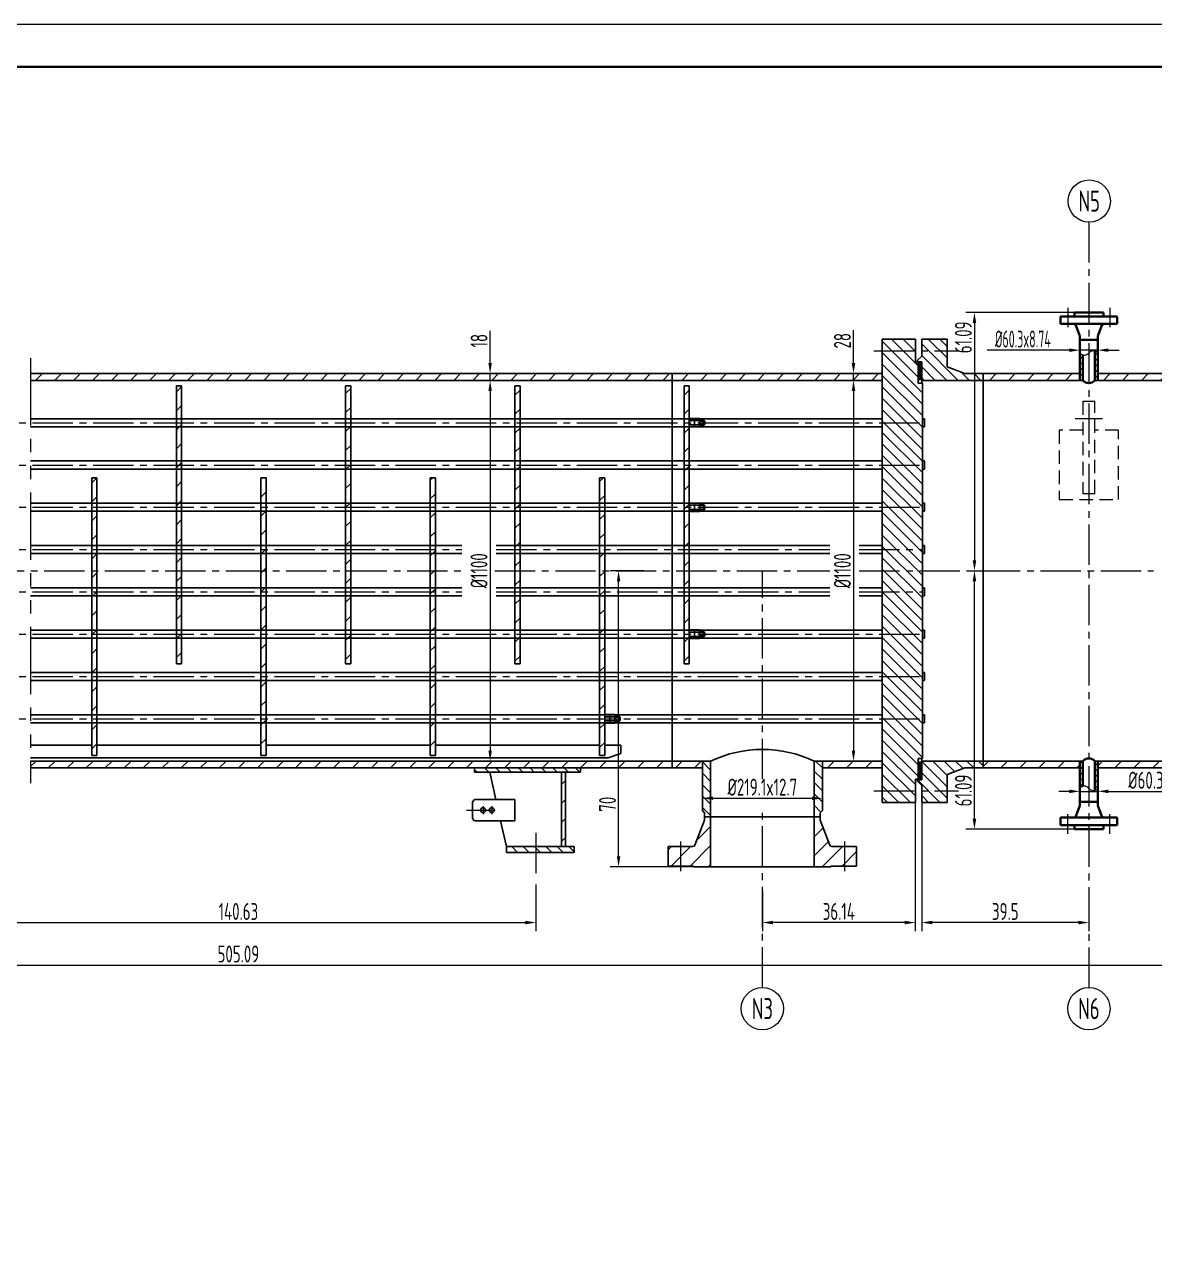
# Model space of a CAD drawing. Header units: millimetres. Extents: x 5765 to 6606, y -201 to 393.
# Drawn here: x 6054.7 to 6321.8, y 105.2 to 393.4 of the extents above; entities that cross this region are included whole.
import ezdxf
from ezdxf.enums import TextEntityAlignment as Align

# ---------------------------------------------------------------- set-up
doc = ezdxf.new("R2010")
doc.units = ezdxf.units.MM
for name, pattern in [('CENTER2', [28.575, 19.05, -3.175, 3.175, -3.175]), ('DASHED2', [9.525, 6.35, -3.175]), ('PHANTOM2', [31.75, 15.875, -3.175, 3.175, -3.175, 3.175, -3.175])]:
    doc.linetypes.add(name, pattern=pattern)
for name, color, linetype, lineweight in [('1粗实线', 7, 'Continuous', 35), ('2细实线', 3, 'Continuous', 13), ('3中心线', 1, 'CENTER2', 13), ('4虚线', 4, 'DASHED2', 13), ('5双点划线', 2, 'PHANTOM2', 13), ('6剖面线', 6, 'Continuous', 13), ('7文本', 2, 'Continuous', 13), ('8标注', 3, 'Continuous', 13), ('9图表', 4, 'Continuous', 13)]:
    doc.layers.add(name, color=color, linetype=linetype, lineweight=lineweight)
doc.styles.add('lanpec', font='bpec_e.shx', dxfattribs={"width": 0.75, "bigfont": 'hztxt.shx'})
doc.styles.add('lanpec-dim', font='bpec_e.shx', dxfattribs={"width": 0.75})
doc.dimstyles.new('lanpec', dxfattribs={"dimtxt": 4, "dimasz": 2.5, "dimexe": 2, "dimexo": 0, "dimtad": 1, "dimdsep": 46, "dimtxsty": 'lanpec-dim', "dimcen": 2.5, "dimclrd": 256, "dimclre": 256, "dimclrt": 256, "dimazin": 0, "dimtfac": 1, "dimtmove": 0, "dimatfit": 3, "dimfxl": 1, "dimlwd": -1, "dimlwe": -1, "dimarcsym": 0})
doc.dimstyles.new('lanpec$0', dxfattribs={"dimscale": 10, "dimtxt": 4, "dimasz": 2.5, "dimexe": 2, "dimexo": 0, "dimtad": 1, "dimdec": 1, "dimdsep": 46, "dimtxsty": 'lanpec-dim', "dimcen": 0.09, "dimclrd": 256, "dimclre": 256, "dimclrt": 256, "dimadec": 1, "dimazin": 0, "dimtfac": 0.707, "dimtdec": 1, "dimtmove": 0, "dimatfit": 3, "dimfxl": 1, "dimarcsym": 0})
pattern_1 = [(45, (5997.1717, 1250.3638), (-2.245064, 2.245064), [])]
pattern_2 = [(45, (6011.4717, 1250.3638), (-2.245064, 2.245064), [])]
pattern_3 = [(45, (4366.05915, 1249.5128), (-0.6735192, 0.6735192), [])]

# ---------------------------------------------------------------- blocks, each defined once
blk = doc.blocks.new('A1')
at = {"layer": '1粗实线'}
blk.add_lwpolyline([(-816, 10), (-10, 10), (-10, 584), (-816, 584)], close=True, dxfattribs=at)
at = {"layer": '9图表'}
blk.add_lwpolyline([(-841, 0), (0, 0), (0, 594), (-841, 594)], close=True, dxfattribs=at)
blk = doc.blocks.new('*D43')
at = {"layer": '8标注', "transparency": 16777216}
for p, q in [((6164.77, 309.28), (6166.77, 309.28)), ((6164.77, 306.78), (6164.77, 221.78)), ((6164.77, 219.28), (6166.77, 219.28))]:
    blk.add_line(p, q, dxfattribs=at)
for points in [[(6164.36, 306.78), (6165.19, 306.78), (6164.77, 309.28)], [(6164.36, 221.78), (6165.19, 221.78), (6164.77, 219.28)]]:
    blk.add_solid(points, dxfattribs=at)
at = {"layer": 'Defpoints', "color": 0, "transparency": 16777216}
for p in [(6164.77, 309.28), (6164.77, 219.28), (6164.77, 219.28)]:
    blk.add_point(p, dxfattribs=at)
at = {"layer": '8标注', "transparency": 16777216, "insert": (6162.15, 264.28), "char_height": 4, "attachment_point": 5, "rotation": 90, "style": 'lanpec-dim'}
blk.add_mtext('%%C1100', dxfattribs=at)
blk = doc.blocks.new('*D44')
at = {"layer": '8标注', "transparency": 16777216}
for p, q in [((6164.77, 313.38), (6164.77, 321.01)), ((6168.77, 310.88), (6162.77, 310.88)), ((6168.77, 309.28), (6162.77, 309.28)), ((6164.77, 309.28), (6164.77, 310.88)), ((6164.77, 306.78), (6164.77, 304.28))]:
    blk.add_line(p, q, dxfattribs=at)
for points in [[(6164.36, 313.38), (6165.19, 313.38), (6164.77, 310.88)], [(6164.36, 306.78), (6165.19, 306.78), (6164.77, 309.28)]]:
    blk.add_solid(points, dxfattribs=at)
at = {"layer": 'Defpoints', "color": 0, "transparency": 16777216}
for p in [(6164.77, 310.88), (6168.77, 310.88), (6168.77, 309.28)]:
    blk.add_point(p, dxfattribs=at)
at = {"layer": '8标注', "transparency": 16777216, "insert": (6162.15, 318.66), "char_height": 4, "attachment_point": 5, "rotation": 90, "style": 'lanpec-dim'}
blk.add_mtext('18', dxfattribs=at)
blk = doc.blocks.new('*D49')
at = {"layer": '8标注', "transparency": 16777216}
for p, q in [((6214.91, 210.5), (6214.91, 212.5)), ((6217.41, 210.5), (6240.78, 210.5)), ((6243.28, 209.11), (6243.28, 212.5))]:
    blk.add_line(p, q, dxfattribs=at)
for points in [[(6217.41, 210.92), (6217.41, 210.09), (6214.91, 210.5)], [(6240.78, 210.92), (6240.78, 210.09), (6243.28, 210.5)]]:
    blk.add_solid(points, dxfattribs=at)
at = {"layer": 'Defpoints', "color": 0, "transparency": 16777216}
for p in [(6214.91, 210.5), (6243.28, 210.5), (6243.28, 209.11)]:
    blk.add_point(p, dxfattribs=at)
at = {"layer": '8标注', "transparency": 16777216, "insert": (6229.09, 213.13), "char_height": 4, "attachment_point": 5, "style": 'lanpec-dim'}
blk.add_mtext('%%C219.1x12.7', dxfattribs=at)
blk = doc.blocks.new('*D54')
at = {"layer": '8标注', "transparency": 16777216}
for p, q in [((6304.1, 212.14), (6304.1, 214.14)), ((6308.37, 211.08), (6308.37, 214.14)), ((6301.6, 212.14), (6299.1, 212.14)), ((6304.1, 212.14), (6308.37, 212.14)), ((6310.87, 212.14), (6334.18, 212.14))]:
    blk.add_line(p, q, dxfattribs=at)
for points in [[(6301.6, 212.55), (6301.6, 211.72), (6304.1, 212.14)], [(6310.87, 212.55), (6310.87, 211.72), (6308.37, 212.14)]]:
    blk.add_solid(points, dxfattribs=at)
at = {"layer": 'Defpoints', "color": 0, "transparency": 16777216}
for p in [(6304.1, 212.14), (6304.1, 212.14), (6308.37, 211.08)]:
    blk.add_point(p, dxfattribs=at)
at = {"layer": '8标注', "transparency": 16777216, "insert": (6323.77, 214.76), "char_height": 4, "attachment_point": 5, "style": 'lanpec-dim'}
blk.add_mtext('%%C60.3x8.74', dxfattribs=at)
blk = doc.blocks.new('管口号')
at = {"layer": '2细实线'}
blk.add_circle((0, 5), 5, dxfattribs=at)
at = {"layer": '7文本', "style": 'lanpec', "width": 0.75}
blk.add_attdef('N', text='', height=5, dxfattribs=at).set_placement((0, 5), align=Align.MIDDLE_CENTER)
blk = doc.blocks.new('*D72')
at = {"layer": '8标注', "transparency": 16777216}
for p, q in [((5852.74, 264.28), (5852.74, 169.07)), ((6357.83, 264.28), (6357.83, 169.07)), ((5855.24, 171.07), (6355.33, 171.07))]:
    blk.add_line(p, q, dxfattribs=at)
for points in [[(5855.24, 171.49), (5855.24, 170.65), (5852.74, 171.07)], [(6355.33, 171.49), (6355.33, 170.65), (6357.83, 171.07)]]:
    blk.add_solid(points, dxfattribs=at)
at = {"layer": 'Defpoints', "color": 0, "transparency": 16777216}
for p in [(5852.74, 264.28), (6357.83, 264.28), (6357.83, 171.07)]:
    blk.add_point(p, dxfattribs=at)
at = {"layer": '8标注', "transparency": 16777216, "insert": (6105.29, 173.69), "char_height": 4, "attachment_point": 5, "style": 'lanpec-dim'}
blk.add_mtext('505.09', dxfattribs=at)
blk = doc.blocks.new('*D55')
at = {"layer": '8标注', "transparency": 16777216}
for p, q in [((6175.6, 190.12), (6175.6, 179.12)), ((6034.97, 181.12), (6034.97, 183.12)), ((6037.47, 181.12), (6173.1, 181.12))]:
    blk.add_line(p, q, dxfattribs=at)
for points in [[(6037.47, 181.54), (6037.47, 180.7), (6034.97, 181.12)], [(6173.1, 181.54), (6173.1, 180.7), (6175.6, 181.12)]]:
    blk.add_solid(points, dxfattribs=at)
at = {"layer": 'Defpoints', "color": 0, "transparency": 16777216}
for p in [(6175.6, 190.12), (6034.97, 181.12), (6175.6, 181.12)]:
    blk.add_point(p, dxfattribs=at)
at = {"layer": '8标注', "transparency": 16777216, "insert": (6105.29, 183.74), "char_height": 4, "attachment_point": 5, "style": 'lanpec-dim'}
blk.add_mtext('140.63', dxfattribs=at)
blk = doc.blocks.new('*D57')
at = {"layer": '8标注', "transparency": 16777216}
for p, q in [((6266.73, 209.53), (6266.73, 179.12)), ((6306.23, 187.2), (6306.23, 179.12)), ((6303.73, 181.12), (6269.23, 181.12))]:
    blk.add_line(p, q, dxfattribs=at)
for points in [[(6269.23, 181.54), (6269.23, 180.7), (6266.73, 181.12)], [(6303.73, 181.54), (6303.73, 180.7), (6306.23, 181.12)]]:
    blk.add_solid(points, dxfattribs=at)
at = {"layer": 'Defpoints', "color": 0, "transparency": 16777216}
for p in [(6266.73, 209.53), (6306.23, 187.2), (6266.73, 181.12)]:
    blk.add_point(p, dxfattribs=at)
at = {"layer": '8标注', "transparency": 16777216, "insert": (6286.48, 183.74), "char_height": 4, "attachment_point": 5, "style": 'lanpec-dim'}
blk.add_mtext('39.5', dxfattribs=at)
blk = doc.blocks.new('*D58')
at = {"layer": '8标注', "transparency": 16777216}
for p, q in [((6265.23, 209.53), (6265.23, 179.12)), ((6229.09, 188.64), (6229.09, 179.12)), ((6262.73, 181.12), (6231.59, 181.12))]:
    blk.add_line(p, q, dxfattribs=at)
for points in [[(6231.59, 181.54), (6231.59, 180.7), (6229.09, 181.12)], [(6262.73, 181.54), (6262.73, 180.7), (6265.23, 181.12)]]:
    blk.add_solid(points, dxfattribs=at)
at = {"layer": 'Defpoints', "color": 0, "transparency": 16777216}
for p in [(6265.23, 209.53), (6229.09, 188.64), (6229.09, 181.12)]:
    blk.add_point(p, dxfattribs=at)
at = {"layer": '8标注', "transparency": 16777216, "insert": (6247.16, 183.74), "char_height": 4, "attachment_point": 5, "style": 'lanpec-dim'}
blk.add_mtext('36.14', dxfattribs=at)
blk = doc.blocks.new('*D66')
at = {"layer": '8标注', "transparency": 16777216}
for p, q in [((6201.06, 264.28), (6193.12, 264.28)), ((6195.12, 196.78), (6195.12, 261.78)), ((6214.03, 194.28), (6193.12, 194.28))]:
    blk.add_line(p, q, dxfattribs=at)
for points in [[(6194.7, 261.78), (6195.54, 261.78), (6195.12, 264.28)], [(6194.7, 196.78), (6195.54, 196.78), (6195.12, 194.28)]]:
    blk.add_solid(points, dxfattribs=at)
at = {"layer": 'Defpoints', "color": 0, "transparency": 16777216}
for p in [(6195.12, 264.28), (6201.06, 264.28), (6214.03, 194.28)]:
    blk.add_point(p, dxfattribs=at)
at = {"layer": '8标注', "transparency": 16777216, "insert": (6192.5, 209.1), "char_height": 4, "attachment_point": 5, "rotation": 90, "style": 'lanpec-dim'}
blk.add_mtext('70', dxfattribs=at)
blk = doc.blocks.new('*D67')
at = {"layer": '8标注', "transparency": 16777216}
for p, q in [((6302.8, 325.37), (6277.2, 325.37)), ((6279.2, 322.87), (6279.2, 266.78)), ((6277.86, 264.28), (6281.2, 264.28))]:
    blk.add_line(p, q, dxfattribs=at)
for points in [[(6278.78, 322.87), (6279.62, 322.87), (6279.2, 325.37)], [(6278.78, 266.78), (6279.62, 266.78), (6279.2, 264.28)]]:
    blk.add_solid(points, dxfattribs=at)
at = {"layer": 'Defpoints', "color": 0, "transparency": 16777216}
for p in [(6302.8, 325.37), (6277.86, 264.28), (6279.2, 264.28)]:
    blk.add_point(p, dxfattribs=at)
at = {"layer": '8标注', "transparency": 16777216, "insert": (6276.58, 319.46), "char_height": 4, "attachment_point": 5, "rotation": 90, "style": 'lanpec-dim'}
blk.add_mtext('61.09', dxfattribs=at)
blk = doc.blocks.new('*D68')
at = {"layer": '8标注', "transparency": 16777216}
for p, q in [((6277.86, 264.28), (6281.2, 264.28)), ((6279.2, 205.69), (6279.2, 261.78)), ((6303.58, 203.19), (6277.2, 203.19))]:
    blk.add_line(p, q, dxfattribs=at)
for points in [[(6278.78, 261.78), (6279.62, 261.78), (6279.2, 264.28)], [(6278.78, 205.69), (6279.62, 205.69), (6279.2, 203.19)]]:
    blk.add_solid(points, dxfattribs=at)
at = {"layer": 'Defpoints', "color": 0, "transparency": 16777216}
for p in [(6277.86, 264.28), (6279.2, 264.28), (6303.58, 203.19)]:
    blk.add_point(p, dxfattribs=at)
at = {"layer": '8标注', "transparency": 16777216, "insert": (6276.58, 212.34), "char_height": 4, "attachment_point": 5, "rotation": 90, "style": 'lanpec-dim'}
blk.add_mtext('61.09', dxfattribs=at)
blk = doc.blocks.new('*D70')
at = {"layer": '8标注', "transparency": 16777216}
for p, q in [((6304.1, 316.42), (6304.1, 318.42)), ((6308.37, 317.48), (6308.37, 314.42)), ((6301.6, 316.42), (6282.2, 316.42)), ((6308.37, 316.42), (6304.1, 316.42)), ((6310.87, 316.42), (6313.37, 316.42))]:
    blk.add_line(p, q, dxfattribs=at)
for points in [[(6301.6, 316.84), (6301.6, 316.01), (6304.1, 316.42)], [(6310.87, 316.84), (6310.87, 316.01), (6308.37, 316.42)]]:
    blk.add_solid(points, dxfattribs=at)
at = {"layer": 'Defpoints', "color": 0, "transparency": 16777216}
for p in [(6308.37, 317.48), (6304.1, 316.42), (6304.1, 316.42)]:
    blk.add_point(p, dxfattribs=at)
at = {"layer": '8标注', "transparency": 16777216, "insert": (6290.65, 319.05), "char_height": 4, "attachment_point": 5, "style": 'lanpec-dim'}
blk.add_mtext('{\\W0.6;%%C60.3x8.74}', dxfattribs=at)
blk = doc.blocks.new('*D75')
at = {"layer": '8标注', "transparency": 16777216}
for p, q in [((6250.62, 309.28), (6252.62, 309.28)), ((6250.62, 306.78), (6250.62, 221.78)), ((6250.62, 219.28), (6252.62, 219.28))]:
    blk.add_line(p, q, dxfattribs=at)
for points in [[(6250.21, 306.78), (6251.04, 306.78), (6250.62, 309.28)], [(6250.21, 221.78), (6251.04, 221.78), (6250.62, 219.28)]]:
    blk.add_solid(points, dxfattribs=at)
at = {"layer": 'Defpoints', "color": 0, "transparency": 16777216}
for p in [(6250.62, 309.28), (6250.62, 219.28), (6250.62, 219.28)]:
    blk.add_point(p, dxfattribs=at)
at = {"layer": '8标注', "transparency": 16777216, "insert": (6248, 264.28), "char_height": 4, "attachment_point": 5, "rotation": 90, "style": 'lanpec-dim'}
blk.add_mtext('%%C1100', dxfattribs=at)
blk = doc.blocks.new('*D76')
at = {"layer": '8标注', "transparency": 16777216}
for p, q in [((6250.62, 313.38), (6250.62, 321.17)), ((6254.62, 310.88), (6248.62, 310.88)), ((6254.62, 309.28), (6248.62, 309.28)), ((6250.62, 309.28), (6250.62, 310.88)), ((6250.62, 306.78), (6250.62, 304.28))]:
    blk.add_line(p, q, dxfattribs=at)
for points in [[(6250.21, 313.38), (6251.04, 313.38), (6250.62, 310.88)], [(6250.21, 306.78), (6251.04, 306.78), (6250.62, 309.28)]]:
    blk.add_solid(points, dxfattribs=at)
at = {"layer": 'Defpoints', "color": 0, "transparency": 16777216}
for p in [(6250.62, 310.88), (6254.62, 310.88), (6254.62, 309.28)]:
    blk.add_point(p, dxfattribs=at)
at = {"layer": '8标注', "transparency": 16777216, "insert": (6248, 318.66), "char_height": 4, "attachment_point": 5, "rotation": 90, "style": 'lanpec-dim'}
blk.add_mtext('28', dxfattribs=at)

msp = doc.modelspace()

# ---------------------------------------------------------------- hatches: boundary and pattern name
at = {"layer": '6剖面线'}
h = msp.add_hatch(dxfattribs=at)
h.set_pattern_fill('ANSI31', color=256, scale=0.6, angle=90, style=0)
h.set_pattern_definition([(135, (737.32, -336.18), (-1.3470384, -1.3470384), [])])
h.paths.add_polyline_path([(6257.434, 319.031), (6265.234, 319.031), (6265.234, 316.281), (6257.434, 316.281)])
h.paths.add_polyline_path([(6257.434, 310.881), (6257.434, 316.281), (6265.234, 316.281), (6265.234, 313.531), (6265.934, 313.531), (6265.934, 309.531), (6265.934, 308.631), (6266.934, 308.631), (6266.934, 299.281), (6257.434, 299.281)])
h.paths.add_polyline_path([(6257.434, 299.281), (6266.934, 299.281), (6266.934, 289.281), (6257.434, 289.281)])
h.paths.add_polyline_path([(6257.434, 289.281), (6266.934, 289.281), (6266.934, 279.281), (6257.434, 279.281)])
h.paths.add_polyline_path([(6257.434, 279.281), (6266.934, 279.281), (6266.934, 269.281), (6257.434, 269.281)])
h.paths.add_polyline_path([(6257.434, 269.281), (6266.934, 269.281), (6266.934, 264.281), (6257.434, 264.281)])
h.paths.add_polyline_path([(6257.434, 264.281), (6266.934, 264.281), (6266.934, 259.281), (6257.434, 259.281)])
h.paths.add_polyline_path([(6257.434, 259.281), (6266.934, 259.281), (6266.934, 249.281), (6257.434, 249.281)])
h.paths.add_polyline_path([(6257.434, 249.281), (6266.934, 249.281), (6266.934, 239.281), (6257.434, 239.281)])
h.paths.add_polyline_path([(6257.434, 239.281), (6266.934, 239.281), (6266.934, 229.281), (6257.434, 229.281)])
h.paths.add_polyline_path([(6257.434, 229.281), (6266.934, 229.281), (6266.934, 219.931), (6265.934, 219.931), (6265.934, 215.031), (6265.234, 215.031), (6265.234, 212.281), (6257.434, 212.281)])
h.paths.add_polyline_path([(6257.434, 212.281), (6265.234, 212.281), (6265.234, 209.531), (6257.434, 209.531)])
h = msp.add_hatch(dxfattribs=at)
h.set_pattern_fill('ANSI31', color=256, scale=0.6, angle=90, style=0)
h.set_pattern_definition([(135, (-65366.4716, -31466.432), (-1.34703842, -1.34703842), [])])
h.paths.add_polyline_path([(6266.734, 316.281), (6266.734, 319.031), (6272.734, 319.031), (6272.734, 316.281)])
h.paths.add_polyline_path([(6272.734, 316.281), (6272.734, 312.481), (6276.934, 310.881), (6281.234, 310.881), (6281.234, 309.281), (6266.734, 309.281), (6266.734, 313.681), (6265.734, 313.681), (6265.734, 314.031), (6266.734, 315.031), (6266.734, 316.281)])
h = msp.add_hatch(dxfattribs=at)
h.set_pattern_fill('ANSI31', color=256, scale=0.3, style=0)
h.set_pattern_definition(pattern_3)
h.paths.add_polyline_path([(6307.65, 316.22, -0.1674325), (6308.37, 315.732), (6308.37, 309.281), (6307.65, 309.281)])
h.paths.add_polyline_path([(6304.098, 315.732, 0.1674325), (6304.818, 315.244), (6304.818, 309.281), (6304.098, 309.281)])
h = msp.add_hatch(dxfattribs=at)
h.set_pattern_fill('ANSI37', color=256, scale=0.1, style=0)
h.set_pattern_definition([(45, (4729.35433, 1243.1437), (-0.224506403, 0.224506403), []), (135, (4729.35433, 1243.1437), (-0.224506403, -0.224506403), [])])
h.paths.add_polyline_path([(6266.734, 309.531), (6265.934, 309.531), (6265.934, 313.531), (6266.734, 313.531)])
h = msp.add_hatch(dxfattribs=at)
h.set_pattern_fill('ANSI31', color=256, style=0)
h.set_pattern_definition(pattern_1)
h.paths.add_polyline_path([(6231.229, 310.881), (6231.229, 309.281), (6257.434, 309.281), (6257.434, 310.881)])
h.paths.add_polyline_path([(6231.229, 309.281), (6231.229, 310.881), (6056.182, 310.881), (6056.182, 309.281)])
h = msp.add_hatch(dxfattribs=at)
h.set_pattern_fill('ANSI31', color=256, style=0)
h.set_pattern_definition(pattern_2)
h.paths.add_polyline_path([(6308.37, 310.881), (6308.37, 309.281), (6331.234, 309.281), (6331.234, 310.881)])
h.paths.add_polyline_path([(6304.098, 309.281), (6304.098, 310.881), (6281.234, 310.881), (6281.234, 309.281)])
h = msp.add_hatch(dxfattribs=at)
h.set_pattern_fill('ANSI31', color=256, style=0)
h.set_pattern_definition(pattern_1)
h.paths.add_polyline_path([(6090.634, 242.281), (6091.834, 242.281), (6091.834, 307.981), (6090.634, 307.981)])
h = msp.add_hatch(dxfattribs=at)
h.set_pattern_fill('ANSI31', color=256, style=0)
h.set_pattern_definition(pattern_1)
h.paths.add_polyline_path([(6130.634, 242.281), (6131.834, 242.281), (6131.834, 307.981), (6130.634, 307.981)])
h = msp.add_hatch(dxfattribs=at)
h.set_pattern_fill('ANSI31', color=256, style=0)
h.set_pattern_definition(pattern_1)
h.paths.add_polyline_path([(6170.634, 242.281), (6171.834, 242.281), (6171.834, 307.981), (6170.634, 307.981)])
h = msp.add_hatch(dxfattribs=at)
h.set_pattern_fill('ANSI31', color=256, style=0)
h.set_pattern_definition([(45, (6037.1717, 1250.3638), (-2.245064, 2.245064), [])])
h.paths.add_polyline_path([(6210.634, 242.281), (6211.834, 242.281), (6211.834, 307.981), (6210.634, 307.981)])
h = msp.add_hatch(dxfattribs=at)
h.set_pattern_fill('ANSI31', color=256, style=0)
h.set_pattern_definition([(45, (6071.3834, 263.3536), (-2.24506, 2.24506), [])])
h.paths.add_polyline_path([(6071.834, 264.281), (6070.634, 264.281), (6070.634, 260.781), (6071.834, 260.781)])
h.paths.add_polyline_path([(6071.834, 260.781), (6070.634, 260.781), (6070.634, 254.281), (6071.834, 254.281)])
h.paths.add_polyline_path([(6071.834, 254.281), (6070.634, 254.281), (6070.634, 244.281), (6071.834, 244.281)])
h.paths.add_polyline_path([(6071.834, 244.281), (6070.634, 244.281), (6070.634, 234.281), (6071.834, 234.281)])
h.paths.add_polyline_path([(6071.834, 234.281), (6070.634, 234.281), (6070.634, 225.531), (6071.834, 225.531)])
h.paths.add_polyline_path([(6071.834, 225.531), (6070.634, 225.531), (6070.634, 220.581), (6071.834, 220.581)])
h.paths.add_polyline_path([(6071.834, 286.281), (6070.634, 286.281), (6070.634, 284.281), (6071.834, 284.281)])
h.paths.add_polyline_path([(6071.834, 284.281), (6070.634, 284.281), (6070.634, 274.281), (6071.834, 274.281)])
h.paths.add_polyline_path([(6071.834, 274.281), (6070.634, 274.281), (6070.634, 267.781), (6071.834, 267.781)])
h.paths.add_polyline_path([(6071.834, 267.781), (6070.634, 267.781), (6070.634, 264.281), (6071.834, 264.281)])
h = msp.add_hatch(dxfattribs=at)
h.set_pattern_fill('ANSI31', color=256, style=0)
h.set_pattern_definition(pattern_1)
h.paths.add_polyline_path([(6111.834, 286.281), (6110.634, 286.281), (6110.634, 220.581), (6111.834, 220.581)])
h = msp.add_hatch(dxfattribs=at)
h.set_pattern_fill('ANSI31', color=256, style=0)
h.set_pattern_definition(pattern_1)
h.paths.add_polyline_path([(6151.834, 286.281), (6150.634, 286.281), (6150.634, 220.581), (6151.834, 220.581)])
h = msp.add_hatch(dxfattribs=at)
h.set_pattern_fill('ANSI31', color=256, style=0)
h.set_pattern_definition(pattern_1)
h.paths.add_polyline_path([(6191.834, 286.281), (6190.634, 286.281), (6190.634, 220.581), (6191.834, 220.581)])
h = msp.add_hatch(dxfattribs=at)
h.set_pattern_fill('ANSI31', color=256, style=0)
h.set_pattern_definition([(45, (4715.0543, 1243.1437), (-2.245064, 2.245064), [])])
h.paths.add_polyline_path([(6257.434, 219.281), (6243.277, 219.281), (6243.277, 217.681), (6257.434, 217.681)])
h.paths.add_polyline_path([(6214.909, 217.681), (6214.909, 219.281), (6056.182, 219.281), (6056.182, 217.681), (6128.861, 217.681), (6129.775, 217.681), (6131.489, 217.681), (6133.343, 217.681), (6134.117, 217.681)])
h = msp.add_hatch(dxfattribs=at)
h.set_pattern_fill('ANSI31', color=256, scale=0.6, angle=90, style=0)
h.set_pattern_definition([(135, (6215.1134, 210.815), (-1.34704, -1.34704), [])])
h.paths.add_polyline_path([(6215.443, 219.281), (6214.909, 219.281), (6214.909, 207.576), (6215.443, 207.042)])
h.paths.add_polyline_path([(6243.277, 219.281), (6242.743, 219.281), (6242.743, 207.042), (6243.277, 207.576)])
h.paths.add_polyline_path([(6216.843, 206.081), (6215.443, 206.081), (6215.443, 219.281), (6216.843, 219.281)])
h.paths.add_polyline_path([(6242.743, 206.081), (6241.343, 206.081), (6241.343, 219.281), (6242.743, 219.281)])
h = msp.add_hatch(dxfattribs=at)
h.set_pattern_fill('ANSI31', color=256, scale=0.6, angle=90, style=0)
h.set_pattern_definition([(135, (6011.4717, 1250.3638), (-1.3470384, -1.3470384), [])])
h.paths.add_polyline_path([(6281.234, 219.281), (6281.234, 217.681), (6276.934, 217.681), (6272.734, 216.081), (6272.734, 212.281), (6266.734, 212.281), (6266.734, 213.531), (6265.734, 214.531), (6265.734, 214.881), (6266.734, 214.881), (6266.734, 219.281)])
h.paths.add_polyline_path([(6272.734, 212.281), (6272.734, 209.531), (6266.734, 209.531), (6266.734, 212.281)])
h = msp.add_hatch(dxfattribs=at)
h.set_pattern_fill('ANSI31', color=256, style=0)
h.set_pattern_definition(pattern_2)
h.paths.add_polyline_path([(6308.37, 217.681), (6308.37, 219.281), (6331.234, 219.281), (6331.234, 217.681)])
h.paths.add_polyline_path([(6304.098, 219.281), (6304.098, 217.681), (6281.234, 217.681), (6281.234, 219.281)])
h = msp.add_hatch(dxfattribs=at)
h.set_pattern_fill('ANSI31', color=256, scale=0.3, style=0)
h.set_pattern_definition(pattern_3)
h.paths.add_polyline_path([(6307.65, 212.341, 0.1674325), (6308.37, 212.829), (6308.37, 219.281), (6307.65, 219.281)])
h.paths.add_polyline_path([(6304.098, 212.829, -0.1674325), (6304.818, 213.317), (6304.818, 219.281), (6304.098, 219.281)])
h = msp.add_hatch(dxfattribs=at)
h.set_pattern_fill('ANSI31', color=256, scale=0.6, angle=90, style=0)
h.set_pattern_definition([(135, (6174.6544, 217.2268), (-1.34704, -1.34704), [])])
h.paths.add_polyline_path([(6178.468, 217.681), (6173.213, 217.681), (6173.213, 216.681), (6178.468, 216.681)])
h.paths.add_polyline_path([(6173.213, 216.681), (6173.213, 217.681), (6161.103, 217.681), (6161.103, 216.681)])
h.paths.add_polyline_path([(6178.468, 217.681), (6178.468, 216.681), (6186.103, 216.681), (6186.103, 217.681)])
h = msp.add_hatch(dxfattribs=at)
h.set_pattern_fill('ANSI31', color=256, style=0)
h.set_pattern_definition([(45, (4759.4055, 1243.1437), (-2.245064, 2.245064), [])])
h.paths.add_polyline_path([(6182.603, 216.681), (6181.603, 216.681), (6181.603, 199.081), (6182.603, 199.081)])
h = msp.add_hatch(dxfattribs=at)
h.set_pattern_fill('ANSI37', color=256, scale=0.1, style=0)
h.set_pattern_definition([(315, (-65366.47156, 31994.99342), (-0.224506403, -0.224506403), []), (225, (-65366.47156, 31994.99342), (-0.224506403, 0.224506403), [])])
h.paths.add_polyline_path([(6266.734, 215.031), (6265.934, 215.031), (6265.934, 219.031), (6266.734, 219.031)])
h = msp.add_hatch(dxfattribs=at)
h.set_pattern_fill('ANSI31', color=256, style=0)
h.set_pattern_definition(pattern_1)
h.paths.add_polyline_path([(6248.463, 199.091), (6246.963, 199.091), (6246.963, 194.481), (6248.463, 194.481)])
h.paths.add_polyline_path([(6249.963, 199.091), (6248.463, 199.091), (6248.463, 194.481), (6249.963, 194.481)])
h.paths.add_polyline_path([(6246.963, 194.481), (6245.283, 194.481), (6245.283, 194.281), (6241.343, 194.281), (6241.343, 206.081), (6242.743, 206.081), (6242.743, 205.473, 0.09138), (6242.776, 205.295), (6245.02, 199.412, 0.3110597), (6245.487, 199.091), (6246.963, 199.091)])
h.paths.add_polyline_path([(6251.343, 194.481), (6249.963, 194.481), (6249.963, 199.091), (6251.343, 199.091)])
h.paths.add_polyline_path([(6216.843, 194.281), (6212.903, 194.281), (6212.903, 194.481), (6209.723, 194.481), (6209.723, 199.091), (6212.699, 199.091, 0.3110597), (6213.166, 199.412), (6215.41, 205.295, 0.09138), (6215.443, 205.473), (6215.443, 206.081), (6216.843, 206.081)])
h.paths.add_polyline_path([(6209.723, 194.481), (6206.843, 194.481), (6206.843, 199.091), (6209.723, 199.091)])
h = msp.add_hatch(dxfattribs=at)
h.set_pattern_fill('ANSI31', color=256, scale=0.6, angle=90, style=0)
h.set_pattern_definition([(135, (4759.4055, 1243.1437), (-1.3470384, -1.3470384), [])])
h.paths.add_polyline_path([(6184.603, 197.681), (6184.603, 199.081), (6175.603, 199.081), (6175.603, 197.681)])
h.paths.add_polyline_path([(6175.603, 197.681), (6175.603, 199.081), (6168.603, 199.081), (6168.603, 197.681)])

# ---------------------------------------------------------------- linework, layer by layer
for p, q in [((6257.434, 319.031), (6257.434, 310.881)), ((6257.434, 319.031), (6265.234, 319.031)), ((6257.434, 319.031), (6257.434, 310.881)), ((6265.234, 313.531), (6265.234, 319.031)), ((6266.734, 319.031), (6266.734, 315.031)), ((6272.734, 319.031), (6266.734, 319.031)), ((6272.734, 319.031), (6272.734, 312.481)), ((6265.734, 314.031), (6266.734, 315.031)), ((6265.934, 313.531), (6265.234, 313.531)), ((6265.934, 313.531), (6265.234, 313.531)), ((6265.734, 314.031), (6265.734, 313.531)), ((6265.734, 313.681), (6266.734, 313.681)), ((6265.934, 313.531), (6265.934, 308.631)), ((6266.734, 313.681), (6266.734, 308.631)), ((6276.934, 310.881), (6272.734, 312.481)), ((6056.182, 310.881), (6231.229, 310.881)), ((6056.182, 309.281), (6231.229, 309.281)), ((6207.767, 310.881), (6207.767, 217.681)), ((6230.509, 309.281), (6257.434, 309.281)), ((6231.229, 310.881), (6257.434, 310.881)), ((6257.434, 217.681), (6257.434, 310.881)), ((6257.434, 310.881), (6257.434, 209.531)), ((6266.934, 308.631), (6265.934, 308.631)), ((6281.234, 309.281), (6266.734, 309.281)), ((6266.934, 308.631), (6266.934, 219.931)), ((6281.234, 310.881), (6276.934, 310.881)), ((6281.234, 310.881), (6281.234, 264.281)), ((6304.098, 310.881), (6281.234, 310.881)), ((6304.818, 309.281), (6281.234, 309.281)), ((6331.234, 309.281), (6307.65, 309.281)), ((6331.234, 310.881), (6308.37, 310.881)), ((6090.634, 242.281), (6090.634, 307.981)), ((6090.634, 307.981), (6091.834, 307.981)), ((6091.834, 242.281), (6091.834, 307.981)), ((6130.634, 242.281), (6130.634, 307.981)), ((6130.634, 307.981), (6131.834, 307.981)), ((6131.834, 242.281), (6131.834, 307.981)), ((6170.634, 242.281), (6170.634, 307.981)), ((6170.634, 307.981), (6171.834, 307.981)), ((6171.834, 242.281), (6171.834, 307.981)), ((6210.634, 242.281), (6210.634, 307.981)), ((6210.634, 307.981), (6211.834, 307.981)), ((6211.834, 242.281), (6211.834, 307.981)), ((6056.182, 300.231), (6257.434, 300.231)), ((6211.834, 300.231), (6215.684, 300.231)), ((6211.834, 298.531), (6211.834, 300.031)), ((6212.983, 300.281), (6211.905, 300.281)), ((6212.983, 299.781), (6211.905, 299.781)), ((6213.054, 298.531), (6213.054, 300.031)), ((6213.054, 298.531), (6213.054, 300.031)), ((6214.203, 300.281), (6213.125, 300.281)), ((6214.203, 299.781), (6213.125, 299.781)), ((6214.274, 298.531), (6214.274, 300.031)), ((6214.274, 299.881), (6215.274, 299.881)), ((6215.274, 299.881), (6215.474, 299.681)), ((6215.274, 299.881), (6215.274, 298.681)), ((6267.384, 300.231), (6266.934, 300.231)), ((6267.384, 300.231), (6267.384, 298.331)), ((6056.182, 298.331), (6257.434, 298.331)), ((6211.834, 298.331), (6215.684, 298.331)), ((6212.983, 298.781), (6211.905, 298.781)), ((6212.983, 298.281), (6211.905, 298.281)), ((6214.203, 298.781), (6213.125, 298.781)), ((6214.203, 298.281), (6213.125, 298.281)), ((6214.274, 299.681), (6215.474, 299.681)), ((6215.474, 298.881), (6214.274, 298.881)), ((6215.274, 298.681), (6214.274, 298.681)), ((6215.474, 298.881), (6215.274, 298.681)), ((6215.474, 299.681), (6215.474, 298.881)), ((6267.384, 298.331), (6266.934, 298.331)), ((6056.182, 290.231), (6257.434, 290.231)), ((6056.182, 288.331), (6257.434, 288.331)), ((6267.384, 290.231), (6266.934, 290.231)), ((6267.384, 288.331), (6266.934, 288.331)), ((6267.384, 290.231), (6267.384, 288.331)), ((6070.634, 286.281), (6070.634, 220.581)), ((6070.634, 286.281), (6071.834, 286.281)), ((6071.834, 286.281), (6071.834, 220.581)), ((6110.634, 286.281), (6110.634, 220.581)), ((6110.634, 286.281), (6111.834, 286.281)), ((6111.834, 286.281), (6111.834, 220.581)), ((6150.634, 286.281), (6150.634, 220.581)), ((6150.634, 286.281), (6151.834, 286.281)), ((6151.834, 286.281), (6151.834, 220.581)), ((6190.634, 220.581), (6190.634, 286.281)), ((6190.634, 286.281), (6191.834, 286.281)), ((6191.834, 220.581), (6191.834, 286.281)), ((6056.182, 280.231), (6257.434, 280.231)), ((6211.834, 280.231), (6215.684, 280.231)), ((6211.834, 278.531), (6211.834, 280.031)), ((6212.983, 280.281), (6211.905, 280.281)), ((6212.983, 279.781), (6211.905, 279.781)), ((6213.054, 278.531), (6213.054, 280.031)), ((6213.054, 278.531), (6213.054, 280.031)), ((6214.203, 280.281), (6213.125, 280.281)), ((6214.203, 279.781), (6213.125, 279.781)), ((6214.274, 278.531), (6214.274, 280.031)), ((6214.274, 279.881), (6215.274, 279.881)), ((6214.274, 279.681), (6215.474, 279.681)), ((6215.274, 279.881), (6215.474, 279.681)), ((6215.274, 279.881), (6215.274, 278.681)), ((6215.474, 279.681), (6215.474, 278.881)), ((6267.384, 280.231), (6266.934, 280.231)), ((6267.384, 280.231), (6267.384, 278.331)), ((6056.182, 278.331), (6257.434, 278.331)), ((6211.834, 278.331), (6215.684, 278.331)), ((6212.983, 278.781), (6211.905, 278.781)), ((6212.983, 278.281), (6211.905, 278.281)), ((6214.203, 278.781), (6213.125, 278.781)), ((6214.203, 278.281), (6213.125, 278.281)), ((6215.474, 278.881), (6214.274, 278.881)), ((6215.274, 278.681), (6214.274, 278.681)), ((6215.474, 278.881), (6215.274, 278.681)), ((6267.384, 278.331), (6266.934, 278.331)), ((6056.182, 270.231), (6158.071, 270.231)), ((6056.182, 268.331), (6158.071, 268.331)), ((6166.231, 270.231), (6245.04, 270.231)), ((6166.231, 268.331), (6245.04, 268.331)), ((6251.93, 270.231), (6257.434, 270.231)), ((6251.93, 268.331), (6257.434, 268.331)), ((6267.384, 270.231), (6266.934, 270.231)), ((6267.384, 268.331), (6266.934, 268.331)), ((6267.384, 270.231), (6267.384, 268.331)), ((6281.234, 264.281), (6281.234, 217.681)), ((6056.182, 260.231), (6158.071, 260.231)), ((6166.231, 260.231), (6245.04, 260.231)), ((6251.93, 260.231), (6257.434, 260.231)), ((6267.384, 260.231), (6266.934, 260.231)), ((6267.384, 258.331), (6267.384, 260.231)), ((6056.182, 258.331), (6158.071, 258.331)), ((6166.231, 258.331), (6245.04, 258.331)), ((6251.93, 258.331), (6257.434, 258.331)), ((6267.384, 258.331), (6266.934, 258.331)), ((6056.182, 250.231), (6257.434, 250.231)), ((6056.182, 248.331), (6257.434, 248.331)), ((6211.834, 250.231), (6215.684, 250.231)), ((6211.834, 250.031), (6211.834, 248.531)), ((6211.834, 248.331), (6215.684, 248.331)), ((6212.983, 250.281), (6211.905, 250.281)), ((6212.983, 249.781), (6211.905, 249.781)), ((6212.983, 248.781), (6211.905, 248.781)), ((6212.983, 248.281), (6211.905, 248.281)), ((6213.054, 250.031), (6213.054, 248.531)), ((6213.054, 250.031), (6213.054, 248.531)), ((6214.203, 250.281), (6213.125, 250.281)), ((6214.203, 249.781), (6213.125, 249.781)), ((6214.203, 248.781), (6213.125, 248.781)), ((6214.203, 248.281), (6213.125, 248.281)), ((6214.274, 250.031), (6214.274, 248.531)), ((6215.274, 249.881), (6214.274, 249.881)), ((6215.474, 249.681), (6214.274, 249.681)), ((6214.274, 248.881), (6215.474, 248.881)), ((6214.274, 248.681), (6215.274, 248.681)), ((6215.474, 249.681), (6215.274, 249.881)), ((6215.274, 248.681), (6215.274, 249.881)), ((6215.274, 248.681), (6215.474, 248.881)), ((6215.474, 248.881), (6215.474, 249.681)), ((6267.384, 250.231), (6266.934, 250.231)), ((6267.384, 248.331), (6266.934, 248.331)), ((6267.384, 248.331), (6267.384, 250.231)), ((6090.634, 242.281), (6091.834, 242.281)), ((6130.634, 242.281), (6131.834, 242.281)), ((6170.634, 242.281), (6171.834, 242.281)), ((6210.634, 242.281), (6211.834, 242.281)), ((6056.182, 240.231), (6257.434, 240.231)), ((6267.384, 240.231), (6266.934, 240.231)), ((6267.384, 238.331), (6267.384, 240.231)), ((6056.182, 238.331), (6257.434, 238.331)), ((6267.384, 238.331), (6266.934, 238.331)), ((6056.182, 230.231), (6257.434, 230.231)), ((6056.182, 228.331), (6257.434, 228.331)), ((6191.834, 230.231), (6195.684, 230.231)), ((6191.834, 230.031), (6191.834, 228.531)), ((6191.834, 228.331), (6195.684, 228.331)), ((6192.983, 230.281), (6191.905, 230.281)), ((6192.983, 229.781), (6191.905, 229.781)), ((6192.983, 228.781), (6191.905, 228.781)), ((6192.983, 228.281), (6191.905, 228.281)), ((6193.054, 230.031), (6193.054, 228.531)), ((6193.054, 230.031), (6193.054, 228.531)), ((6194.203, 230.281), (6193.125, 230.281)), ((6194.203, 229.781), (6193.125, 229.781)), ((6194.203, 228.781), (6193.125, 228.781)), ((6194.203, 228.281), (6193.125, 228.281)), ((6194.274, 230.031), (6194.274, 228.531)), ((6195.274, 229.881), (6194.274, 229.881)), ((6195.474, 229.681), (6194.274, 229.681)), ((6194.274, 228.881), (6195.474, 228.881)), ((6194.274, 228.681), (6195.274, 228.681)), ((6195.474, 229.681), (6195.274, 229.881)), ((6195.274, 228.681), (6195.274, 229.881)), ((6195.274, 228.681), (6195.474, 228.881)), ((6195.474, 228.881), (6195.474, 229.681)), ((6267.384, 230.231), (6266.934, 230.231)), ((6267.384, 228.331), (6266.934, 228.331)), ((6267.384, 228.331), (6267.384, 230.231)), ((6056.182, 223.081), (6070.634, 223.081)), ((6071.834, 223.081), (6110.634, 223.081)), ((6111.834, 223.081), (6150.634, 223.081)), ((6151.834, 223.081), (6190.634, 223.081)), ((6191.834, 223.081), (6195.634, 223.081)), ((6191.834, 223.081), (6195.634, 223.081)), ((6195.634, 223.081), (6195.634, 221.081)), ((6192.634, 220.081), (6056.182, 220.081)), ((6056.182, 219.281), (6216.843, 219.281)), ((6070.634, 220.581), (6071.834, 220.581)), ((6110.634, 220.581), (6111.834, 220.581)), ((6150.634, 220.581), (6151.834, 220.581)), ((6190.634, 220.581), (6191.834, 220.581)), ((6195.634, 221.081), (6192.634, 220.081)), ((6214.909, 207.576), (6214.909, 219.281)), ((6216.843, 219.281), (6216.843, 194.281)), ((6241.343, 219.281), (6257.434, 219.281)), ((6241.343, 219.281), (6241.343, 194.281)), ((6243.277, 207.576), (6243.277, 219.281)), ((6266.934, 219.931), (6265.934, 219.931)), ((6265.934, 215.031), (6265.934, 219.931)), ((6266.734, 214.881), (6266.734, 219.931)), ((6281.234, 219.281), (6266.734, 219.281)), ((6304.818, 219.281), (6281.234, 219.281)), ((6331.234, 219.281), (6307.65, 219.281)), ((6056.182, 217.681), (6128.861, 217.681)), ((6128.861, 217.681), (6214.909, 217.681)), ((6161.103, 216.681), (6161.103, 217.681)), ((6161.103, 216.681), (6173.213, 216.681)), ((6166.149, 210.181), (6164.711, 216.681)), ((6173.213, 216.681), (6186.103, 216.681)), ((6181.603, 199.081), (6181.603, 216.681)), ((6182.603, 199.081), (6182.603, 216.681)), ((6186.103, 216.681), (6186.103, 217.681)), ((6243.277, 217.681), (6257.434, 217.681)), ((6276.934, 217.681), (6272.734, 216.081)), ((6281.234, 217.681), (6276.934, 217.681)), ((6304.098, 217.681), (6281.234, 217.681)), ((6331.234, 217.681), (6308.37, 217.681)), ((6265.934, 215.031), (6265.234, 215.031)), ((6265.934, 215.031), (6265.234, 215.031)), ((6265.234, 215.031), (6265.234, 209.531)), ((6265.734, 214.531), (6265.734, 215.031)), ((6265.734, 214.881), (6266.734, 214.881)), ((6265.734, 214.531), (6266.734, 213.531)), ((6266.734, 209.531), (6266.734, 213.531)), ((6272.734, 216.081), (6272.734, 209.531)), ((6215.443, 207.042), (6214.909, 207.576)), ((6242.743, 207.042), (6243.277, 207.576)), ((6257.434, 209.531), (6265.234, 209.531)), ((6272.734, 209.531), (6266.734, 209.531)), ((6168.603, 199.081), (6167.254, 205.181)), ((6215.41, 205.295), (6213.166, 199.412)), ((6215.443, 206.081), (6215.443, 207.042)), ((6215.443, 206.081), (6215.443, 207.042)), ((6242.743, 206.081), (6215.443, 206.081)), ((6215.443, 206.081), (6215.443, 205.473)), ((6242.743, 206.081), (6242.743, 207.042)), ((6242.743, 206.081), (6242.743, 207.042)), ((6242.743, 206.081), (6242.743, 205.473)), ((6242.776, 205.295), (6245.02, 199.412)), ((6184.603, 199.081), (6168.603, 199.081)), ((6168.603, 199.081), (6168.603, 197.681)), ((6184.603, 199.081), (6184.603, 197.681)), ((6206.843, 199.091), (6206.843, 194.481)), ((6206.843, 199.091), (6212.699, 199.091)), ((6251.343, 199.091), (6245.487, 199.091)), ((6251.343, 199.091), (6251.343, 194.481)), ((6184.603, 197.681), (6168.603, 197.681)), ((6184.603, 197.681), (6168.603, 197.681)), ((6206.843, 194.481), (6212.903, 194.481)), ((6212.903, 194.481), (6212.903, 194.281)), ((6212.903, 194.281), (6245.283, 194.281)), ((6251.343, 194.481), (6245.283, 194.481)), ((6245.283, 194.481), (6245.283, 194.281))]:
    msp.add_line(p, q)
at = {"ltscale": 2}
for p, q in [((6160.603, 209.681), (6161.103, 210.181)), ((6160.603, 209.681), (6160.603, 205.681)), ((6170.603, 210.181), (6161.103, 210.181)), ((6170.603, 205.181), (6170.603, 210.181)), ((6160.603, 205.681), (6161.103, 205.181)), ((6161.103, 205.181), (6170.603, 205.181))]:
    msp.add_line(p, q, dxfattribs=at)
for points in [[(6265.934, 313.531), (6266.734, 313.531), (6266.734, 309.531), (6265.934, 309.531), (6265.934, 313.531)], [(6265.934, 215.031), (6266.734, 215.031), (6266.734, 219.031), (6265.934, 219.031), (6265.934, 215.031)]]:
    msp.add_lwpolyline(points)
at = {"ltscale": 3}
for centre in [(6163.103, 207.681), (6165.157, 207.681)]:
    msp.add_circle(centre, 0.6, dxfattribs=at)
for centre, radius, start, end in [((6212.31, 300.031), 0.477, 148.35948, 211.64052), ((6213.634, 299.281), 1.8, 163.87238, 196.12762), ((6212.577, 300.031), 0.477, 328.35948, 31.64052), ((6211.254, 299.281), 1.8, 343.87238, 16.12762), ((6213.53, 300.031), 0.477, 148.35948, 211.64052), ((6214.854, 299.281), 1.8, 163.87238, 196.12762), ((6213.797, 300.031), 0.477, 328.35948, 31.64052), ((6212.474, 299.281), 1.8, 343.87238, 16.12762), ((6212.31, 298.531), 0.477, 148.35948, 211.64052), ((6212.577, 298.531), 0.477, 328.35948, 31.64052), ((6213.53, 298.531), 0.477, 148.35948, 211.64052), ((6213.797, 298.531), 0.477, 328.35948, 31.64052), ((6212.31, 280.031), 0.477, 148.35948, 211.64052), ((6213.634, 279.281), 1.8, 163.87238, 196.12762), ((6212.577, 280.031), 0.477, 328.35948, 31.64052), ((6211.254, 279.281), 1.8, 343.87238, 16.12762), ((6213.53, 280.031), 0.477, 148.35948, 211.64052), ((6214.854, 279.281), 1.8, 163.87238, 196.12762), ((6213.797, 280.031), 0.477, 328.35948, 31.64052), ((6212.474, 279.281), 1.8, 343.87238, 16.12762), ((6212.31, 278.531), 0.477, 148.35948, 211.64052), ((6212.577, 278.531), 0.477, 328.35948, 31.64052), ((6213.53, 278.531), 0.477, 148.35948, 211.64052), ((6213.797, 278.531), 0.477, 328.35948, 31.64052), ((6212.31, 250.031), 0.477, 148.35948, 211.64052), ((6213.634, 249.281), 1.8, 163.87238, 196.12762), ((6212.31, 248.531), 0.477, 148.35948, 211.64052), ((6212.577, 250.031), 0.477, 328.35948, 31.64052), ((6211.254, 249.281), 1.8, 343.87238, 16.12762), ((6212.577, 248.531), 0.477, 328.35948, 31.64052), ((6213.53, 250.031), 0.477, 148.35948, 211.64052), ((6214.854, 249.281), 1.8, 163.87238, 196.12762), ((6213.53, 248.531), 0.477, 148.35948, 211.64052), ((6213.797, 250.031), 0.477, 328.35948, 31.64052), ((6212.474, 249.281), 1.8, 343.87238, 16.12762), ((6213.797, 248.531), 0.477, 328.35948, 31.64052), ((6192.31, 230.031), 0.477, 148.35948, 211.64052), ((6193.634, 229.281), 1.8, 163.87238, 196.12762), ((6192.31, 228.531), 0.477, 148.35948, 211.64052), ((6192.577, 230.031), 0.477, 328.35948, 31.64052), ((6191.254, 229.281), 1.8, 343.87238, 16.12762), ((6192.577, 228.531), 0.477, 328.35948, 31.64052), ((6193.53, 230.031), 0.477, 148.35948, 211.64052), ((6194.854, 229.281), 1.8, 163.87238, 196.12762), ((6193.53, 228.531), 0.477, 148.35948, 211.64052), ((6193.797, 230.031), 0.477, 328.35948, 31.64052), ((6192.474, 229.281), 1.8, 343.87238, 16.12762), ((6193.797, 228.531), 0.477, 328.35948, 31.64052), ((6229.093, 193.57), 28.48, 64.52399, 115.47601), ((6214.943, 205.473), 0.5, 339.11524, 0), ((6243.243, 205.473), 0.5, 180, 200.88476), ((6212.699, 199.591), 0.5, 270, 339.11524), ((6245.487, 199.591), 0.5, 200.88476, 270)]:
    msp.add_arc(centre, radius, start, end)
at = {"layer": '1粗实线', "ltscale": 0.5}
for p, q in [((6299.514, 324.427), (6312.954, 324.427)), ((6299.514, 324.427), (6299.514, 322.635)), ((6302.802, 325.367), (6309.666, 325.367)), ((6302.802, 325.367), (6302.802, 324.427)), ((6309.666, 325.367), (6309.666, 324.427)), ((6312.954, 324.427), (6312.954, 322.635)), ((6312.954, 322.635), (6299.514, 322.635)), ((6303.265, 322.112), (6304.048, 319.993)), ((6309.202, 322.112), (6308.419, 319.993)), ((6304.098, 319.716), (6304.098, 318.867)), ((6308.37, 318.867), (6304.098, 318.867)), ((6304.098, 318.867), (6304.098, 309.281)), ((6308.37, 319.716), (6308.37, 318.867)), ((6308.37, 318.867), (6308.37, 309.281)), ((6304.818, 315.244), (6304.818, 309.281)), ((6307.65, 309.281), (6307.65, 316.22)), ((6304.098, 209.695), (6304.098, 219.281)), ((6304.818, 213.317), (6304.818, 219.281)), ((6307.65, 219.281), (6307.65, 212.341)), ((6308.37, 209.695), (6308.37, 219.281)), ((6303.265, 206.449), (6304.048, 208.568)), ((6304.098, 208.845), (6304.098, 209.695)), ((6308.37, 209.695), (6304.098, 209.695)), ((6308.37, 208.845), (6308.37, 209.695)), ((6309.202, 206.449), (6308.419, 208.568)), ((6312.954, 205.927), (6299.514, 205.927)), ((6299.514, 204.135), (6299.514, 205.927)), ((6312.954, 204.135), (6312.954, 205.927)), ((6299.514, 204.135), (6312.954, 204.135)), ((6302.802, 203.195), (6302.802, 204.135)), ((6302.802, 203.195), (6309.666, 203.195)), ((6309.666, 203.195), (6309.666, 204.135))]:
    msp.add_line(p, q, dxfattribs=at)
for centre, radius, start, end in [((6302.515, 321.835), 0.8, 20.28013, 90), ((6303.298, 319.716), 0.8, 0, 20.28013), ((6309.17, 319.716), 0.8, 159.71987, 180), ((6309.953, 321.835), 0.8, 90, 159.71987), ((6306.234, 310.484), 1.858, 220.35736, 319.64264), ((6306.234, 218.077), 1.858, 40.35736, 139.64264), ((6303.298, 208.845), 0.8, 339.71987, 0), ((6309.17, 208.845), 0.8, 180, 200.28013), ((6302.515, 206.727), 0.8, 270, 339.71987), ((6309.953, 206.727), 0.8, 200.28013, 270)]:
    msp.add_arc(centre, radius, start, end, dxfattribs=at)
at = {"layer": '2细实线'}
for points in [[(6308.37, 315.732, 0.5), (6306.234, 315.732, -0.5), (6304.098, 315.732, -0.5)], [(6308.37, 212.829, -0.5), (6306.234, 212.829, 0.5), (6304.098, 212.829, 0.5)]]:
    msp.add_lwpolyline(points, format="xyb", dxfattribs=at)
at = {"layer": '3中心线', "ltscale": 0.5}
for p, q in [((6306.234, 346.67), (6306.234, 165.772)), ((6301.282, 326.445), (6301.282, 321.835)), ((6311.186, 326.445), (6311.186, 321.835)), ((6255.467, 316.281), (6275.405, 316.281)), ((6303.003, 300.285), (6309.464, 300.285)), ((5942.373, 299.281), (6267.384, 299.281)), ((5942.373, 289.281), (6267.384, 289.281)), ((5942.373, 279.281), (6267.384, 279.281)), ((5942.373, 269.281), (6158.071, 269.281)), ((6166.231, 269.281), (6245.04, 269.281)), ((6251.93, 269.281), (6266.934, 269.281)), ((5930.85, 264.281), (6158.071, 264.281)), ((6165.891, 264.281), (6245.04, 264.281)), ((6229.093, 215.002), (6229.093, 264.281)), ((6251.93, 264.281), (6321.47, 264.281)), ((5942.373, 259.281), (6158.071, 259.281)), ((6166.231, 259.281), (6245.04, 259.281)), ((6251.93, 259.281), (6266.934, 259.281)), ((5942.373, 249.281), (6267.384, 249.281)), ((5942.373, 239.281), (6267.384, 239.281)), ((5942.373, 229.281), (6267.384, 229.281)), ((6255.467, 212.281), (6275.405, 212.281)), ((6159.16, 207.681), (6165.93, 207.681)), ((6163.103, 208.644), (6163.103, 206.717)), ((6165.157, 208.644), (6165.157, 206.717)), ((6229.093, 165.772), (6229.093, 207.034)), ((6301.282, 202.116), (6301.282, 206.727)), ((6311.186, 202.116), (6311.186, 206.727)), ((6175.603, 202.313), (6175.603, 191.742)), ((6209.723, 200.281), (6209.723, 193.291)), ((6248.463, 200.281), (6248.463, 193.291))]:
    msp.add_line(p, q, dxfattribs=at)
at = {"layer": '4虚线', "ltscale": 0.5}
for p, q in [((6307.634, 304.285), (6304.834, 304.285)), ((6304.834, 304.285), (6304.834, 282.563)), ((6307.634, 282.563), (6307.634, 304.285)), ((6304.834, 297.488), (6299.234, 297.488)), ((6299.234, 297.488), (6299.234, 281.098)), ((6313.234, 297.488), (6307.634, 297.488)), ((6313.234, 281.098), (6313.234, 297.488)), ((6304.834, 282.563), (6307.634, 282.563)), ((6299.234, 281.098), (6313.234, 281.098))]:
    msp.add_line(p, q, dxfattribs=at)
at = {"layer": '5双点划线'}
msp.add_line((6056.182, 314.503), (6056.182, 214.059), dxfattribs=at)

# ---------------------------------------------------------------- block references
at = {"layer": '2细实线'}
msp.add_blockref('A1', (6606.028, -200.559), dxfattribs=at)
at = {"layer": '8标注'}
for p, values in [((6306.317, 346.669), {'N': 'N5'}), ((6229.093, 155.772), {'N': 'N3'}), ((6306.234, 155.772), {'N': 'N6'})]:
    msp.add_blockref('管口号', p, dxfattribs=at).add_auto_attribs(values)

# ---------------------------------------------------------------- dimensions: what is measured, and where the dimension line sits
for base, p1, p2, angle, picture, middle in [((6279.2, 264.281), (6302.802, 325.367), (6277.86, 264.281), 270, '*D67', (6279.2, 319.46)), ((6195.12, 264.281), (6214.027, 194.281), (6201.063, 264.281), 90, '*D66', (6195.12, 209.102)), ((6279.2, 264.281), (6303.583, 203.195), (6277.86, 264.281), 90, '*D68', (6279.2, 212.34))]:
    dim = msp.add_linear_dim(base=base, p1=p1, p2=p2, angle=angle, dimstyle='lanpec$0', override={"dimscale": 1, "dimdec": 2, "dimcen": 2.5, "dimadec": 2, "dimtfac": 1, "dimtdec": 2, "dimlwd": 65535, "dimlwe": 65535}, dxfattribs=at)
    dim.commit()
    dim.dimension.update_dxf_attribs({"geometry": picture, "text_midpoint": middle, "dimtype": 160})
for base, p1, p2, angle, text, picture, middle in [((6164.773, 310.881), (6168.773, 309.281), (6168.773, 310.881), 90, '18', '*D44', (6164.773, 318.658)), ((6250.623, 310.881), (6254.623, 309.281), (6254.623, 310.881), 90, '28', '*D76', (6250.623, 318.658)), ((6304.098, 316.424), (6308.37, 317.482), (6304.098, 316.424), 180, '{\\W0.6;%%C60.3x8.74}', '*D70', (6290.651, 316.424)), ((6304.098, 212.138), (6308.37, 211.08), (6304.098, 212.138), 180, '%%C60.3x8.74', '*D54', (6323.773, 212.138))]:
    dim = msp.add_linear_dim(base=base, p1=p1, p2=p2, angle=angle, text=text, dimstyle='lanpec', dxfattribs=at)
    dim.commit()
    dim.dimension.update_dxf_attribs({"geometry": picture, "text_midpoint": middle, "dimtype": 160})
for base, p1, p2, picture, middle in [((6164.773, 219.281), (6164.773, 309.281), (6164.773, 219.281), '*D43', (6162.148, 264.281)), ((6250.623, 219.281), (6250.623, 309.281), (6250.623, 219.281), '*D75', (6247.998, 264.281))]:
    dim = msp.add_linear_dim(base=base, p1=p1, p2=p2, angle=90, text='%%C1100', dimstyle='lanpec', dxfattribs=at)
    dim.commit()
    dim.dimension.update_dxf_attribs({"geometry": picture, "text_midpoint": middle})
for base, p1, p2, picture, middle in [((6357.834, 171.07), (5852.743, 264.281), (6357.834, 264.281), '*D72', (6105.288, 173.695)), ((6175.603, 181.12), (6034.973, 181.12), (6175.603, 190.122), '*D55', (6105.288, 183.745))]:
    dim = msp.add_linear_dim(base=base, p1=p1, p2=p2, dimstyle='lanpec$0', override={"dimscale": 1, "dimdec": 2, "dimcen": 2.5, "dimadec": 2, "dimtfac": 1, "dimtdec": 2, "dimlwd": 65535, "dimlwe": 65535}, dxfattribs=at)
    dim.commit()
    dim.dimension.update_dxf_attribs({"geometry": picture, "text_midpoint": middle})
dim = msp.add_linear_dim(base=(6243.277, 210.502), p1=(6214.909, 210.502), p2=(6243.277, 209.112), text='%%C219.1x12.7', dimstyle='lanpec', dxfattribs=at)
dim.commit()
dim.dimension.update_dxf_attribs({"geometry": '*D49', "text_midpoint": (6229.093, 213.127)})
for base, p1, p2, picture, middle in [((6229.093, 181.12), (6265.234, 209.531), (6229.093, 188.64), '*D58', (6247.163, 183.745)), ((6266.734, 181.12), (6306.234, 187.2), (6266.734, 209.531), '*D57', (6286.484, 183.745))]:
    dim = msp.add_linear_dim(base=base, p1=p1, p2=p2, angle=180, dimstyle='lanpec$0', override={"dimscale": 1, "dimdec": 2, "dimcen": 2.5, "dimadec": 2, "dimtfac": 1, "dimtdec": 2, "dimlwd": 65535, "dimlwe": 65535}, dxfattribs=at)
    dim.commit()
    dim.dimension.update_dxf_attribs({"geometry": picture, "text_midpoint": middle})

doc.saveas('drawing.dxf')
